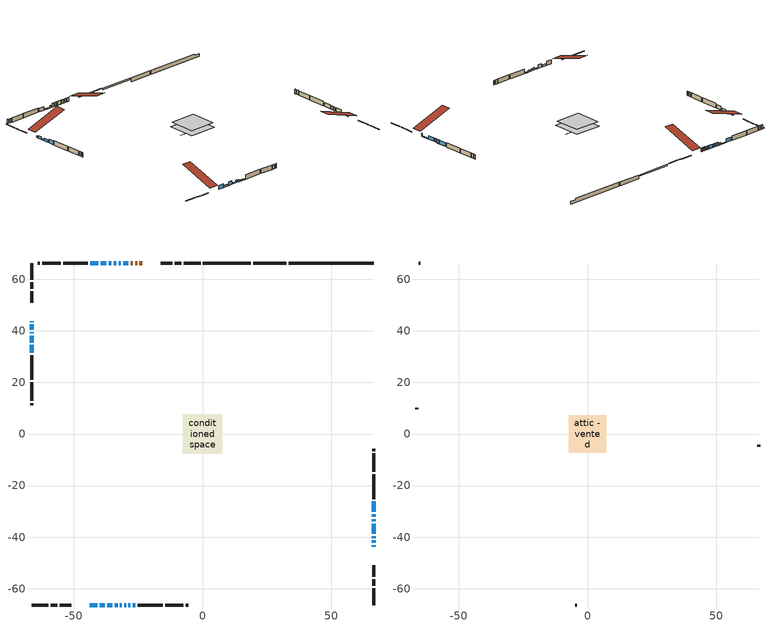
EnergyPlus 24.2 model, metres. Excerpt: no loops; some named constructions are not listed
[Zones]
conditioned space
 floor outside (Floor1 construction): -3.5,-3.5 -3.5,3.5 3.5,3.5 3.5,-3.5 z0.61
 floor outside (Floor2 construction): -0.71,-0.71 -0.71,0.71 0.71,0.71 0.71,-0.71 z0.61
 floor adiabatic (Floor5 construction): -2.69,-2.69 -2.69,2.69 2.69,2.69 2.69,-2.69 z0.61
 floor adiabatic (AdiabaticFloorConstruction): -7.65,-7.65 -7.65,7.65 7.65,7.65 7.65,-7.65 z0.61
 floor foundation (Slab1 construction): -8.16,-0.07 -8.16,0.07 8.16,0.07 8.16,-0.07 z-1.57
 floor foundation (Slab1 construction 1): -3.13,-0.07 -3.13,0.07 3.13,0.07 3.13,-0.07 z-1.57
 floor foundation (Slab3 construction): -2.69,-2.69 -2.69,2.69 2.69,2.69 2.69,-2.69 z-0.15
 floor foundation (Slab4 construction): -1.18,-1.18 -1.18,1.18 1.18,1.18 1.18,-1.18 z0
 wall outside (RimJoist1 construction): -0.76,66.34 -7.27,66.34 / -66.34,-66.34 -59.83,-66.34 / -66.34,66.34 -66.34,59.83 / 66.34,-66.34 66.34,-59.83 z0.61:0.91
 wall outside (RimJoist2 construction): -8.2,66.34 -10.72,66.34 / -58.9,-66.34 -56.38,-66.34 / -66.34,58.9 -66.34,56.38 / 66.34,-58.9 66.34,-56.38 z0.61:0.91
 wall outside (RimJoist3 construction): -11.65,66.34 -16.21,66.34 / -55.45,-66.34 -50.89,-66.34 / -66.34,55.45 -66.34,50.89 / 66.34,-55.45 66.34,-50.89 z0.61:0.91
 wall outside (AdiabaticWallConstruction 1): -23.32,66.34 -24.44,66.34 / -25.37,66.34 -26.14,66.34 / -27.07,66.34 -27.89,66.34 z0.61:2.64
 wall outside (AdiabaticWallConstruction): 66.34,-43.79 66.34,-43.17 z0.61:2.36; -28.82,66.34 -30.83,66.34 / -31.76,66.34 -32.57,66.34 / -33.49,66.34 -34.51,66.34 / -43.78,-66.34 -40.79,-66.34 / -36.92,-66.34 -34.92,-66.34 / 66.34,-38.66 66.34,-34.8 / 66.34,-33.87 66.34,-33.06 / 66.34,-32.13 66.34,-31.11 / 66.34,-30.18 66.34,-26.17 / -66.34,34.53 -66.34,31.54 / -40.5,66.34 -43.49,66.34 z0.61:2.62; -39.86,-66.34 -37.85,-66.34 z0.61:1.58; -33.99,-66.34 -32.97,-66.34 z0.61:1.2; -66.34,43.79 -66.34,43.43 z0.61:1.5; 66.34,-42.25 66.34,-41.28 z0.61:1.17; -66.34,42.5 -66.34,40.47 / -66.34,38.21 -66.34,35.46 / -35.44,66.34 -36.4,66.34 / -32.05,-66.34 -31.28,-66.34 z0.61:1.98; -66.34,39.54 -66.34,39.13 z0.61:1.22; -30.36,-66.34 -29.67,-66.34 z0.61:1.75; -28.74,-66.34 -28.05,-66.34 z0.61:1.47; 66.34,-40.35 66.34,-39.58 z0.61:1.02; -37.33,66.34 -39.57,66.34 / -27.13,-66.34 -26.01,-66.34 z0.61:1.07
 wall outside (Wall1 construction): -44.42,66.34 -54.03,66.34 / -25.08,-66.34 -15.47,-66.34 / -66.34,30.61 -66.34,21 / 66.34,-25.24 66.34,-15.63 z0.61:3.05
 wall outside (Wall2 construction): -54.96,66.34 -62.11,66.34 / -14.54,-66.34 -7.39,-66.34 / -66.34,20.07 -66.34,12.92 / 66.34,-14.7 66.34,-7.55 z0.61:3.05
 wall outside (Wall3 construction): -63.04,66.34 -63.88,66.34 / -6.46,-66.34 -5.62,-66.34 / -66.34,11.99 -66.34,11.15 / 66.34,-6.62 66.34,-5.79 z0.61:3.05
 wall foundation (FoundationWall1 construction): 33.42,66.34,-1.57 33.42,66.34,0.61 63.04,66.34,0.61 63.04,66.34,0.05 66.34,66.34,0.05 66.34,66.34,-1.57
 wall foundation (FoundationWall2 construction): 32.49,66.34 19.69,66.34 z-1.57:0.61
 wall foundation (FoundationWall3 construction): 18.76,66.34 0.16,66.34 z-0.15:0.61
 window (WindowConstruction 21): 66.34,-43.78 66.34,-43.17 z0.61:2.36
 window (WindowConstruction 6): -28.82,66.34 -30.83,66.34 z0.61:2.62
 window (WindowConstruction 7): -31.76,66.34 -32.57,66.34 z0.61:2.62
 window (WindowConstruction 8): -33.5,66.34 -34.51,66.34 z0.61:2.62
 window (WindowConstruction 9): -43.78,-66.34 -40.79,-66.34 z0.61:2.62
 window (WindowConstruction 10): -39.86,-66.34 -37.85,-66.34 z0.61:1.58
 window (WindowConstruction 11): -36.92,-66.34 -34.92,-66.34 z0.61:2.62
 window (WindowConstruction 12): -33.99,-66.34 -32.97,-66.34 z0.61:1.2
 window (WindowConstruction 22): -66.34,43.78 -66.34,43.43 z0.61:1.5
 window (WindowConstruction 13): 66.34,-42.25 66.34,-41.28 z0.61:1.17
 window (WindowConstruction 14): -66.34,42.5 -66.34,40.47 z0.61:1.98
 window (WindowConstruction 15): -66.34,39.54 -66.34,39.13 z0.61:1.22
 window (WindowConstruction 16): -66.34,38.21 -66.34,35.46 z0.61:1.98
 window (WindowConstruction 17): -35.44,66.34 -36.4,66.34 z0.61:1.98
 window (WindowConstruction 18): -32.05,-66.34 -31.28,-66.34 z0.61:1.98
 window (WindowConstruction 19): -30.35,-66.34 -29.67,-66.34 z0.61:1.75
 window (WindowConstruction 20): -28.74,-66.34 -28.05,-66.34 z0.61:1.47
 window (WindowConstruction 23): 66.34,-40.35 66.34,-39.59 z0.61:1.02
 window (WindowConstruction): 66.34,-38.66 66.34,-34.8 z0.61:2.62
 window (WindowConstruction 24): -37.33,66.34 -39.57,66.34 z0.61:1.07
 window (WindowConstruction 25): -27.12,-66.34 -26.01,-66.34 z0.61:1.07
 window (WindowConstruction 1): 66.34,-33.87 66.34,-33.06 z0.61:2.62
 window (WindowConstruction 2): 66.34,-32.13 66.34,-31.11 z0.61:2.62
 window (WindowConstruction 3): 66.34,-30.18 66.34,-26.17 z0.61:2.62
 window (WindowConstruction 4): -66.34,34.53 -66.34,31.54 z0.61:2.62
 window (WindowConstruction 5): -40.5,66.34 -43.49,66.34 z0.61:2.62
 door (Door): -23.32,66.34 -24.44,66.34 z0.61:2.64
 door (Door 1): -25.37,66.34 -26.14,66.34 z0.61:2.64
 door (Door 2): -27.07,66.34 -27.89,66.34 z0.61:2.64
 ceiling adiabatic (AdiabaticFloorConstruction): 7.65,-7.65 7.65,7.65 -7.65,7.65 -7.65,-7.65 z0.61
attic - vented
 floor to conditioned space (Floor3 construction Reversed): -7.23,-7.23 -7.23,7.23 7.23,7.23 7.23,-7.23 z3.05
 floor to conditioned space (Floor4 construction Reversed): -7.23,-7.23 -7.23,7.23 7.23,7.23 7.23,-7.23 z3.05
 wall outside (Wall4 construction): -64.8,66.34 -65.41,66.34 / -4.69,-66.34 -4.09,-66.34 / -66.34,10.22 -66.34,9.62 / 66.34,-4.86 66.34,-4.25 z0.61:3.05
 roof outside (Roof1 construction): -22.39,66.34,3.05 -22.39,46.41,9.69 -17.14,46.41,9.69 -17.14,66.34,3.05; -44.71,-66.34,3.05 -44.71,-46.41,9.69 -49.96,-46.41,9.69 -49.96,-66.34,3.05; -66.34,44.71,3.05 -46.41,44.71,9.69 -46.41,49.96,9.69 -66.34,49.96,3.05; 66.34,-44.71,3.05 46.41,-44.71,9.69 46.41,-49.96,9.69 66.34,-49.96,3.05
[Schedule:Day:Interval]
clothes dryer exhaust 0 schedule day: No, 01:00, 0.123457, 02:00, 0.0740741, 03:00, 0.0493827, 04:00, 0.0246914, 05:00, 0.0493827, 06:00, 0.0740741, 07:00, 0.197531, 08:00, 0.395062, 09:00, 0.592593, 10:00, 0.839506, 11:00, 0.962963, 12:00, 1, 13:00, 0.91358, 14:00, 0.82716, 15:00, 0.716049, 16:00, 0.753086, 17:00, 0.679012, 18:00, 0.666667, 20:00, 0.62963, 21:00, 0.641975, 22:00, 0.666667, 23:00, 0.54321, 24:00, 0.296296
clothes dryer exhaust 0 schedule default day; cooling season schedule day; cooling season schedule day 2; cooling season schedule default day; exterior lighting schedule default day; natural vent schedule default day: No, 24:00, 0
cooling season schedule day 1: No, 24:00, 1
exterior lighting schedule day: No, 01:00, 0.566667, 03:00, 0.524167, 05:00, 0.495833, 06:00, 0.5525, 07:00, 0.623333, 08:00, 0.580833, 09:00, 0.439167, 10:00, 0.354167, 12:00, 0.34, 13:00, 0.354167, 14:00, 0.396667, 15:00, 0.425, 16:00, 0.495833, 17:00, 0.623333, 18:00, 0.793333, 19:00, 0.906667, 20:00, 0.963333, 21:00, 0.991667, 22:00, 0.920833, 23:00, 0.793333, 24:00, 0.665833
exterior lighting schedule day 1: No, 01:00, 0.528571, 03:00, 0.488929, 05:00, 0.4625, 06:00, 0.515357, 07:00, 0.581429, 08:00, 0.541786, 09:00, 0.409643, 10:00, 0.330357, 12:00, 0.317143, 13:00, 0.330357, 14:00, 0.37, 15:00, 0.396429, 16:00, 0.4625, 17:00, 0.581429, 18:00, 0.74, 19:00, 0.845714, 20:00, 0.898571, 21:00, 0.925, 22:00, 0.858929, 23:00, 0.74, 24:00, 0.621071
exterior lighting schedule day 10: No, 01:00, 0.552381, 03:00, 0.510952, 05:00, 0.483333, 06:00, 0.538571, 07:00, 0.607619, 08:00, 0.56619, 09:00, 0.428095, 10:00, 0.345238, 12:00, 0.331429, 13:00, 0.345238, 14:00, 0.386667, 15:00, 0.414286, 16:00, 0.483333, 17:00, 0.607619, 18:00, 0.773333, 19:00, 0.88381, 20:00, 0.939048, 21:00, 0.966667, 22:00, 0.897619, 23:00, 0.773333, 24:00, 0.649048
exterior lighting schedule day 11: No, 01:00, 0.571429, 03:00, 0.528571, 05:00, 0.5, 06:00, 0.557143, 07:00, 0.628571, 08:00, 0.585714, 09:00, 0.442857, 10:00, 0.357143, 12:00, 0.342857, 13:00, 0.357143, 14:00, 0.4, 15:00, 0.428571, 16:00, 0.5, 17:00, 0.628571, 18:00, 0.8, 19:00, 0.914286, 20:00, 0.971429, 21:00, 1, 22:00, 0.928571, 23:00, 0.8, 24:00, 0.671429
exterior lighting schedule day 2: No, 01:00, 0.485714, 03:00, 0.449286, 05:00, 0.425, 06:00, 0.473571, 07:00, 0.534286, 08:00, 0.497857, 09:00, 0.376429, 10:00, 0.303571, 12:00, 0.291429, 13:00, 0.303571, 14:00, 0.34, 15:00, 0.364286, 16:00, 0.425, 17:00, 0.534286, 18:00, 0.68, 19:00, 0.777143, 20:00, 0.825714, 21:00, 0.85, 22:00, 0.789286, 23:00, 0.68, 24:00, 0.570714
exterior lighting schedule day 3: No, 01:00, 0.442857, 03:00, 0.409643, 05:00, 0.3875, 06:00, 0.431786, 07:00, 0.487143, 08:00, 0.453929, 09:00, 0.343214, 10:00, 0.276786, 12:00, 0.265714, 13:00, 0.276786, 14:00, 0.31, 15:00, 0.332143, 16:00, 0.3875, 17:00, 0.487143, 18:00, 0.62, 19:00, 0.708571, 20:00, 0.752857, 21:00, 0.775, 22:00, 0.719643, 23:00, 0.62, 24:00, 0.520357
exterior lighting schedule day 4: No, 01:00, 0.4, 03:00, 0.37, 05:00, 0.35, 06:00, 0.39, 07:00, 0.44, 08:00, 0.41, 09:00, 0.31, 10:00, 0.25, 12:00, 0.24, 13:00, 0.25, 14:00, 0.28, 15:00, 0.3, 16:00, 0.35, 17:00, 0.44, 18:00, 0.56, 19:00, 0.64, 20:00, 0.68, 21:00, 0.7, 22:00, 0.65, 23:00, 0.56, 24:00, 0.47
exterior lighting schedule day 5: No, 01:00, 0.380952, 03:00, 0.352381, 05:00, 0.333333, 06:00, 0.371429, 07:00, 0.419048, 08:00, 0.390476, 09:00, 0.295238, 10:00, 0.238095, 12:00, 0.228571, 13:00, 0.238095, 14:00, 0.266667, 15:00, 0.285714, 16:00, 0.333333, 17:00, 0.419048, 18:00, 0.533333, 19:00, 0.609524, 20:00, 0.647619, 21:00, 0.666667, 22:00, 0.619048, 23:00, 0.533333, 24:00, 0.447619
exterior lighting schedule day 6: No, 01:00, 0.390476, 03:00, 0.36119, 05:00, 0.341667, 06:00, 0.380714, 07:00, 0.429524, 08:00, 0.400238, 09:00, 0.302619, 10:00, 0.244048, 12:00, 0.234286, 13:00, 0.244048, 14:00, 0.273333, 15:00, 0.292857, 16:00, 0.341667, 17:00, 0.429524, 18:00, 0.546667, 19:00, 0.624762, 20:00, 0.66381, 21:00, 0.683333, 22:00, 0.634524, 23:00, 0.546667, 24:00, 0.45881
exterior lighting schedule day 7: No, 01:00, 0.419048, 03:00, 0.387619, 05:00, 0.366667, 06:00, 0.408571, 07:00, 0.460952, 08:00, 0.429524, 09:00, 0.324762, 10:00, 0.261905, 12:00, 0.251429, 13:00, 0.261905, 14:00, 0.293333, 15:00, 0.314286, 16:00, 0.366667, 17:00, 0.460952, 18:00, 0.586667, 19:00, 0.670476, 20:00, 0.712381, 21:00, 0.733333, 22:00, 0.680952, 23:00, 0.586667, 24:00, 0.492381
exterior lighting schedule day 8: No, 01:00, 0.466667, 03:00, 0.431667, 05:00, 0.408333, 06:00, 0.455, 07:00, 0.513333, 08:00, 0.478333, 09:00, 0.361667, 10:00, 0.291667, 12:00, 0.28, 13:00, 0.291667, 14:00, 0.326667, 15:00, 0.35, 16:00, 0.408333, 17:00, 0.513333, 18:00, 0.653333, 19:00, 0.746667, 20:00, 0.793333, 21:00, 0.816667, 22:00, 0.758333, 23:00, 0.653333, 24:00, 0.548333
exterior lighting schedule day 9: No, 01:00, 0.509524, 03:00, 0.47131, 05:00, 0.445833, 06:00, 0.496786, 07:00, 0.560476, 08:00, 0.522262, 09:00, 0.394881, 10:00, 0.318452, 12:00, 0.305714, 13:00, 0.318452, 14:00, 0.356667, 15:00, 0.382143, 16:00, 0.445833, 17:00, 0.560476, 18:00, 0.713333, 19:00, 0.815238, 20:00, 0.86619, 21:00, 0.891667, 22:00, 0.827976, 23:00, 0.713333, 24:00, 0.59869
[Schedule:Week:Daily]
clothes dryer exhaust 0 schedule Week Rule - Jan1-Dec31: clothes dryer exhaust 0 schedule day, clothes dryer exhaust 0 schedule day, clothes dryer exhaust 0 schedule day, clothes dryer exhaust 0 schedule day, clothes dryer exhaust 0 schedule day, clothes dryer exhaust 0 schedule day, clothes dryer exhaust 0 schedule day, clothes dryer exhaust 0 schedule default day, clothes dryer exhaust 0 schedule default day, clothes dryer exhaust 0 schedule default day, clothes dryer exhaust 0 schedule default day, clothes dryer exhaust 0 schedule default day
cooling season schedule Week Rule - Jan1-May26: cooling season schedule day, cooling season schedule day, cooling season schedule day, cooling season schedule day, cooling season schedule day, cooling season schedule day, cooling season schedule day, cooling season schedule default day, cooling season schedule default day, cooling season schedule default day, cooling season schedule default day, cooling season schedule default day
cooling season schedule Week Rule - May27-Jun2: cooling season schedule day, cooling season schedule day, cooling season schedule day, cooling season schedule day, cooling season schedule day, cooling season schedule day 1, cooling season schedule day 1, cooling season schedule default day, cooling season schedule default day, cooling season schedule default day, cooling season schedule default day, cooling season schedule default day
cooling season schedule Week Rule - Jun3-Aug25: cooling season schedule day 1, cooling season schedule day 1, cooling season schedule day 1, cooling season schedule day 1, cooling season schedule day 1, cooling season schedule day 1, cooling season schedule day 1, cooling season schedule default day, cooling season schedule default day, cooling season schedule default day, cooling season schedule default day, cooling season schedule default day
cooling season schedule Week Rule - Aug26-Sep1: cooling season schedule day 1, cooling season schedule day 1, cooling season schedule day 1, cooling season schedule day 1, cooling season schedule day 1, cooling season schedule day 1, cooling season schedule day 2, cooling season schedule default day, cooling season schedule default day, cooling season schedule default day, cooling season schedule default day, cooling season schedule default day
cooling season schedule Week Rule - Sep2-Dec31: cooling season schedule day 2, cooling season schedule day 2, cooling season schedule day 2, cooling season schedule day 2, cooling season schedule day 2, cooling season schedule day 2, cooling season schedule day 2, cooling season schedule default day, cooling season schedule default day, cooling season schedule default day, cooling season schedule default day, cooling season schedule default day
exterior lighting schedule Week Rule - Jan1-Jan27: exterior lighting schedule day, exterior lighting schedule day, exterior lighting schedule day, exterior lighting schedule day, exterior lighting schedule day, exterior lighting schedule day, exterior lighting schedule day, exterior lighting schedule default day, exterior lighting schedule default day, exterior lighting schedule default day, exterior lighting schedule default day, exterior lighting schedule default day
exterior lighting schedule Week Rule - Jan28-Feb3: exterior lighting schedule day, exterior lighting schedule day, exterior lighting schedule day, exterior lighting schedule day, exterior lighting schedule day 1, exterior lighting schedule day 1, exterior lighting schedule day 1, exterior lighting schedule default day, exterior lighting schedule default day, exterior lighting schedule default day, exterior lighting schedule default day, exterior lighting schedule default day
exterior lighting schedule Week Rule - Feb4-Feb24: exterior lighting schedule day 1, exterior lighting schedule day 1, exterior lighting schedule day 1, exterior lighting schedule day 1, exterior lighting schedule day 1, exterior lighting schedule day 1, exterior lighting schedule day 1, exterior lighting schedule default day, exterior lighting schedule default day, exterior lighting schedule default day, exterior lighting schedule default day, exterior lighting schedule default day
exterior lighting schedule Week Rule - Feb25-Mar3: exterior lighting schedule day 1, exterior lighting schedule day 1, exterior lighting schedule day 1, exterior lighting schedule day 1, exterior lighting schedule day 2, exterior lighting schedule day 2, exterior lighting schedule day 2, exterior lighting schedule default day, exterior lighting schedule default day, exterior lighting schedule default day, exterior lighting schedule default day, exterior lighting schedule default day
exterior lighting schedule Week Rule - Mar4-Mar31: exterior lighting schedule day 2, exterior lighting schedule day 2, exterior lighting schedule day 2, exterior lighting schedule day 2, exterior lighting schedule day 2, exterior lighting schedule day 2, exterior lighting schedule day 2, exterior lighting schedule default day, exterior lighting schedule default day, exterior lighting schedule default day, exterior lighting schedule default day, exterior lighting schedule default day
exterior lighting schedule Week Rule - Apr1-Apr28: exterior lighting schedule day 3, exterior lighting schedule day 3, exterior lighting schedule day 3, exterior lighting schedule day 3, exterior lighting schedule day 3, exterior lighting schedule day 3, exterior lighting schedule day 3, exterior lighting schedule default day, exterior lighting schedule default day, exterior lighting schedule default day, exterior lighting schedule default day, exterior lighting schedule default day
exterior lighting schedule Week Rule - Apr29-May5: exterior lighting schedule day 3, exterior lighting schedule day 3, exterior lighting schedule day 4, exterior lighting schedule day 4, exterior lighting schedule day 4, exterior lighting schedule day 4, exterior lighting schedule day 4, exterior lighting schedule default day, exterior lighting schedule default day, exterior lighting schedule default day, exterior lighting schedule default day, exterior lighting schedule default day
exterior lighting schedule Week Rule - May6-May26: exterior lighting schedule day 4, exterior lighting schedule day 4, exterior lighting schedule day 4, exterior lighting schedule day 4, exterior lighting schedule day 4, exterior lighting schedule day 4, exterior lighting schedule day 4, exterior lighting schedule default day, exterior lighting schedule default day, exterior lighting schedule default day, exterior lighting schedule default day, exterior lighting schedule default day
exterior lighting schedule Week Rule - May27-Jun2: exterior lighting schedule day 4, exterior lighting schedule day 4, exterior lighting schedule day 4, exterior lighting schedule day 4, exterior lighting schedule day 4, exterior lighting schedule day 5, exterior lighting schedule day 5, exterior lighting schedule default day, exterior lighting schedule default day, exterior lighting schedule default day, exterior lighting schedule default day, exterior lighting schedule default day
exterior lighting schedule Week Rule - Jun3-Jun30: exterior lighting schedule day 5, exterior lighting schedule day 5, exterior lighting schedule day 5, exterior lighting schedule day 5, exterior lighting schedule day 5, exterior lighting schedule day 5, exterior lighting schedule day 5, exterior lighting schedule default day, exterior lighting schedule default day, exterior lighting schedule default day, exterior lighting schedule default day, exterior lighting schedule default day
exterior lighting schedule Week Rule - Jul1-Jul28: exterior lighting schedule day 6, exterior lighting schedule day 6, exterior lighting schedule day 6, exterior lighting schedule day 6, exterior lighting schedule day 6, exterior lighting schedule day 6, exterior lighting schedule day 6, exterior lighting schedule default day, exterior lighting schedule default day, exterior lighting schedule default day, exterior lighting schedule default day, exterior lighting schedule default day
exterior lighting schedule Week Rule - Jul29-Aug4: exterior lighting schedule day 6, exterior lighting schedule day 6, exterior lighting schedule day 6, exterior lighting schedule day 7, exterior lighting schedule day 7, exterior lighting schedule day 7, exterior lighting schedule day 7, exterior lighting schedule default day, exterior lighting schedule default day, exterior lighting schedule default day, exterior lighting schedule default day, exterior lighting schedule default day
exterior lighting schedule Week Rule - Aug5-Aug25: exterior lighting schedule day 7, exterior lighting schedule day 7, exterior lighting schedule day 7, exterior lighting schedule day 7, exterior lighting schedule day 7, exterior lighting schedule day 7, exterior lighting schedule day 7, exterior lighting schedule default day, exterior lighting schedule default day, exterior lighting schedule default day, exterior lighting schedule default day, exterior lighting schedule default day
exterior lighting schedule Week Rule - Aug26-Sep1: exterior lighting schedule day 7, exterior lighting schedule day 7, exterior lighting schedule day 7, exterior lighting schedule day 7, exterior lighting schedule day 7, exterior lighting schedule day 7, exterior lighting schedule day 8, exterior lighting schedule default day, exterior lighting schedule default day, exterior lighting schedule default day, exterior lighting schedule default day, exterior lighting schedule default day
exterior lighting schedule Week Rule - Sep2-Sep29: exterior lighting schedule day 8, exterior lighting schedule day 8, exterior lighting schedule day 8, exterior lighting schedule day 8, exterior lighting schedule day 8, exterior lighting schedule day 8, exterior lighting schedule day 8, exterior lighting schedule default day, exterior lighting schedule default day, exterior lighting schedule default day, exterior lighting schedule default day, exterior lighting schedule default day
exterior lighting schedule Week Rule - Sep30-Oct6: exterior lighting schedule day 8, exterior lighting schedule day 9, exterior lighting schedule day 9, exterior lighting schedule day 9, exterior lighting schedule day 9, exterior lighting schedule day 9, exterior lighting schedule day 9, exterior lighting schedule default day, exterior lighting schedule default day, exterior lighting schedule default day, exterior lighting schedule default day, exterior lighting schedule default day
exterior lighting schedule Week Rule - Oct7-Oct27: exterior lighting schedule day 9, exterior lighting schedule day 9, exterior lighting schedule day 9, exterior lighting schedule day 9, exterior lighting schedule day 9, exterior lighting schedule day 9, exterior lighting schedule day 9, exterior lighting schedule default day, exterior lighting schedule default day, exterior lighting schedule default day, exterior lighting schedule default day, exterior lighting schedule default day
exterior lighting schedule Week Rule - Oct28-Nov3: exterior lighting schedule day 9, exterior lighting schedule day 9, exterior lighting schedule day 9, exterior lighting schedule day 9, exterior lighting schedule day 10, exterior lighting schedule day 10, exterior lighting schedule day 10, exterior lighting schedule default day, exterior lighting schedule default day, exterior lighting schedule default day, exterior lighting schedule default day, exterior lighting schedule default day
exterior lighting schedule Week Rule - Nov4-Nov24: exterior lighting schedule day 10, exterior lighting schedule day 10, exterior lighting schedule day 10, exterior lighting schedule day 10, exterior lighting schedule day 10, exterior lighting schedule day 10, exterior lighting schedule day 10, exterior lighting schedule default day, exterior lighting schedule default day, exterior lighting schedule default day, exterior lighting schedule default day, exterior lighting schedule default day
exterior lighting schedule Week Rule - Nov25-Dec1: exterior lighting schedule day 10, exterior lighting schedule day 10, exterior lighting schedule day 10, exterior lighting schedule day 10, exterior lighting schedule day 10, exterior lighting schedule day 10, exterior lighting schedule day 11, exterior lighting schedule default day, exterior lighting schedule default day, exterior lighting schedule default day, exterior lighting schedule default day, exterior lighting schedule default day
exterior lighting schedule Week Rule - Dec2-Dec31: exterior lighting schedule day 11, exterior lighting schedule day 11, exterior lighting schedule day 11, exterior lighting schedule day 11, exterior lighting schedule day 11, exterior lighting schedule day 11, exterior lighting schedule day 11, exterior lighting schedule default day, exterior lighting schedule default day, exterior lighting schedule default day, exterior lighting schedule default day, exterior lighting schedule default day
natural vent schedule Week Rule - Jan1-Dec31: natural vent schedule default day, natural vent schedule default day, natural vent schedule default day, natural vent schedule default day, natural vent schedule default day, natural vent schedule default day, natural vent schedule default day, natural vent schedule default day, natural vent schedule default day, natural vent schedule default day, natural vent schedule default day, natural vent schedule default day
[Schedule:Year]
clothes dryer exhaust 0 schedule: clothes dryer exhaust 0 schedule Week Rule - Jan1-Dec31, 1, 1, 12, 31
cooling season schedule: cooling season schedule Week Rule - Jan1-May26, 1, 1, 5, 26, cooling season schedule Week Rule - May27-Jun2, 5, 27, 6, 2, cooling season schedule Week Rule - Jun3-Aug25, 6, 3, 8, 25, cooling season schedule Week Rule - Aug26-Sep1, 8, 26, 9, 1, cooling season schedule Week Rule - Sep2-Dec31, 9, 2, 12, 31
natural vent schedule: natural vent schedule Week Rule - Jan1-Dec31, 1, 1, 12, 31
